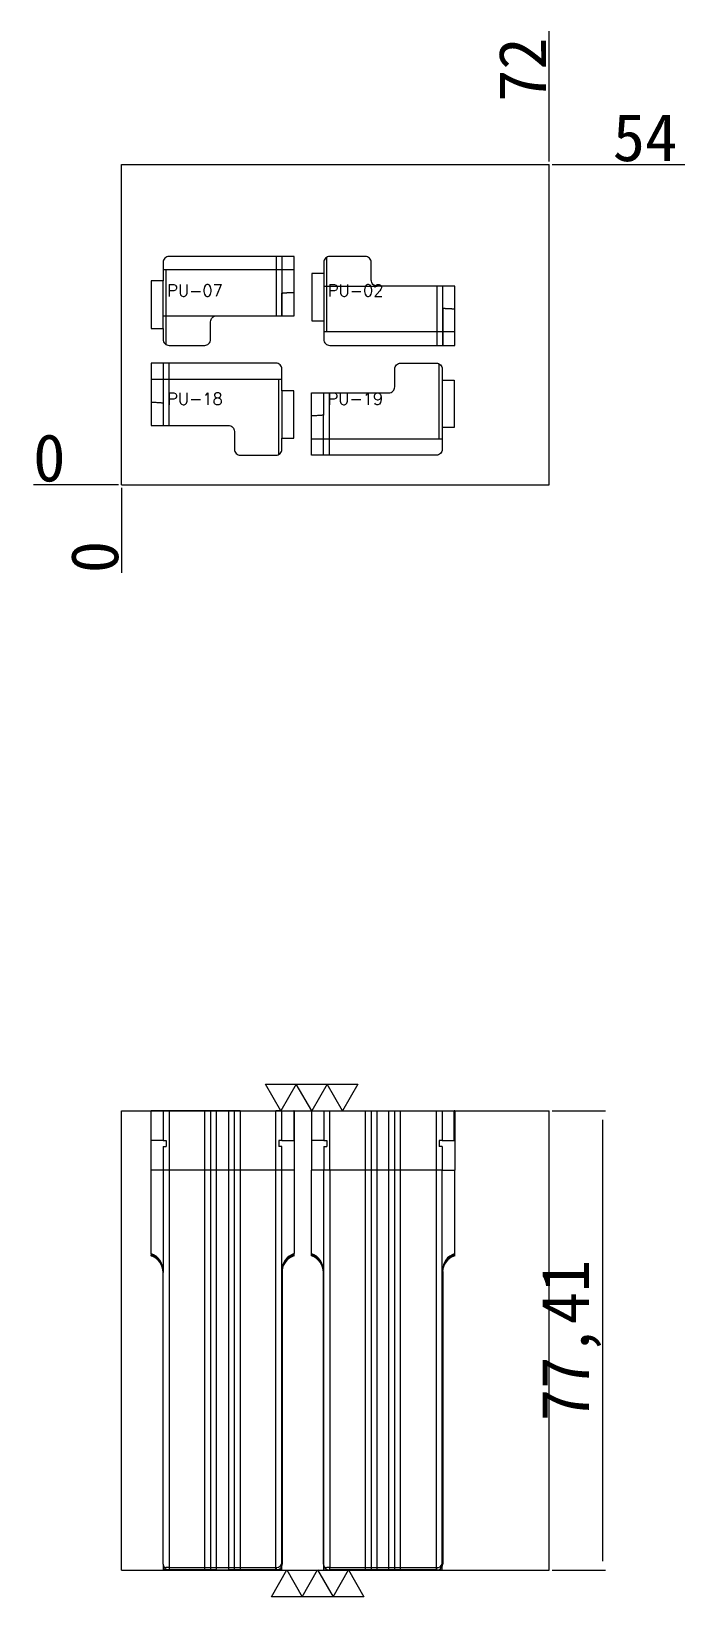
# Model space of a CAD drawing. Header units: millimetres. Extents: x 13299 to 13688, y 53852 to 54116.
# Drawn here: x 13298.9 to 13409, y 53852.1 to 54116 of the extents above; entities that cross this region are included whole.
import ezdxf

# ---------------------------------------------------------------- set-up
doc = ezdxf.new("R2010")
doc.units = ezdxf.units.MM
doc.linetypes.add('DASHED', pattern=[0])
doc.layers.add('dim', color=4, linetype='Continuous')
doc.layers.add('PUNCH', color=2, linetype='Continuous')
doc.styles.add('_PUG_ERP', font='txt')
doc.styles.add('chinesef_fs', font='txt.shx', dxfattribs={"bigfont": 'gbcbig.shx'})
doc.dimstyles.new('_PUG_ERP', dxfattribs={"dimtxt": 8, "dimasz": 1.5, "dimexe": 0.5, "dimexo": 0.5, "dimgap": 0.5, "dimtad": 1, "dimtxsty": '_PUG_ERP', "dimblk": 'CLOSEDBLANK', "dimcen": 0, "dimclrd": 4, "dimclre": 4, "dimclrt": 3, "dimazin": 3, "dimtfac": 1, "dimtmove": 0, "dimatfit": 3, "dimldrblk": 'CLOSEDBLANK', "dimlwd": 9, "dimlwe": 9})

# ---------------------------------------------------------------- blocks, each defined once
blk = doc.blocks.new('*D733')
at = {"layer": 'Defpoints', "color": 0}
for p in [(13386.14, 54093.57), (13395.14, 54093.57), (13314.14, 54039.57)]:
    blk.add_point(p, dxfattribs=at)
at = {"layer": 'dim', "color": 4, "lineweight": 9}
blk.add_line((13386.64, 54093.57), (13408.97, 54093.57), dxfattribs=at)
at = {"layer": 'dim', "color": 3, "lineweight": 13, "insert": (13402.3, 54098.07), "char_height": 8, "attachment_point": 5, "style": '_PUG_ERP'}
blk.add_mtext('54', dxfattribs=at)
blk = doc.blocks.new('_ClosedBlank')
blk = doc.blocks.new('*D734')
at = {"layer": 'Defpoints', "color": 0}
for p in [(13305.14, 54039.57), (13314.14, 54039.57), (13314.14, 54039.57)]:
    blk.add_point(p, dxfattribs=at)
at = {"layer": 'dim', "color": 4, "lineweight": 9}
blk.add_line((13313.64, 54039.57), (13299.3, 54039.57), dxfattribs=at)
at = {"layer": 'dim', "color": 3, "lineweight": 13, "insert": (13301.97, 54044.07), "char_height": 8, "attachment_point": 5, "style": '_PUG_ERP'}
blk.add_mtext('0', dxfattribs=at)
blk = doc.blocks.new('*D735')
at = {"layer": 'Defpoints', "color": 0}
for p in [(13314.14, 54039.57), (13314.14, 54039.57), (13314.14, 54030.57)]:
    blk.add_point(p, dxfattribs=at)
at = {"layer": 'dim', "color": 4, "lineweight": 9}
blk.add_line((13314.14, 54039.07), (13314.14, 54024.74), dxfattribs=at)
at = {"layer": 'dim', "color": 3, "lineweight": 13, "insert": (13309.64, 54027.4), "char_height": 8, "attachment_point": 5, "rotation": 90, "style": '_PUG_ERP'}
blk.add_mtext('0', dxfattribs=at)
blk = doc.blocks.new('*D736')
at = {"layer": 'Defpoints', "color": 0}
for p in [(13386.14, 54102.57), (13386.14, 54093.57), (13314.14, 54039.57)]:
    blk.add_point(p, dxfattribs=at)
at = {"layer": 'dim', "color": 4, "lineweight": 9}
blk.add_line((13386.14, 54094.07), (13386.14, 54116.02), dxfattribs=at)
at = {"layer": 'dim', "color": 3, "lineweight": 13, "insert": (13381.64, 54109.55), "char_height": 8, "attachment_point": 5, "rotation": 90, "style": '_PUG_ERP'}
blk.add_mtext('72', dxfattribs=at)
blk = doc.blocks.new('*D737')
at = {"layer": 'Defpoints', "color": 0}
for p in [(13386.14, 53934.02), (13386.14, 53856.61), (13395.14, 53856.61)]:
    blk.add_point(p, dxfattribs=at)
at = {"layer": 'dim', "color": 4, "lineweight": 9}
for p, q in [((13386.64, 53934.02), (13395.64, 53934.02)), ((13395.14, 53932.52), (13395.14, 53858.11)), ((13386.64, 53856.61), (13395.64, 53856.61))]:
    blk.add_line(p, q, dxfattribs=at)
at = {"layer": 'dim', "color": 3, "lineweight": 13, "insert": (13389.87, 53895.31), "char_height": 8, "attachment_point": 5, "rotation": 90, "style": '_PUG_ERP'}
blk.add_mtext('77,41', dxfattribs=at)

msp = doc.modelspace()

# ---------------------------------------------------------------- linework, layer by layer
at = {"layer": 'dim', "color": 252, "linetype": 'DASHED', "lineweight": 13, "ltscale": 0.2}
for p, q in [((13314.135, 54093.571), (13386.135, 54093.571)), ((13314.135, 54039.571), (13314.135, 54093.571)), ((13386.135, 54039.571), (13386.135, 54093.571)), ((13314.135, 54039.571), (13386.135, 54039.571)), ((13314.135, 53934.019), (13386.135, 53934.019)), ((13314.135, 53856.609), (13314.135, 53934.019)), ((13386.135, 53856.609), (13386.135, 53934.019)), ((13314.135, 53856.609), (13386.135, 53856.609))]:
    msp.add_line(p, q, dxfattribs=at)
at = {"layer": 'dim', "lineweight": 13}
for points in [[(13353.954, 53938.518), (13351.356, 53934.018), (13348.758, 53938.518), (13346.16, 53934.018), (13343.562, 53938.518), (13340.964, 53934.018), (13338.366, 53938.518), (13353.954, 53938.518)], [(13339.366, 53852.118), (13341.964, 53856.618), (13344.562, 53852.118), (13347.16, 53856.618), (13349.758, 53852.118), (13352.356, 53856.618), (13354.954, 53852.118), (13339.366, 53852.118)]]:
    msp.add_lwpolyline(points, close=True, dxfattribs=at)
at = {"layer": 'PUNCH', "color": 155, "linetype": 'DASHED', "lineweight": 13, "ltscale": 0.386158}
for p, q in [((13340.185, 54078.071), (13340.185, 54068.071)), ((13341.185, 54071.816), (13341.135, 54071.816)), ((13367.235, 54073.071), (13367.235, 54063.071)), ((13322.135, 54049.571), (13322.135, 54060.071)), ((13349.135, 54044.571), (13349.135, 54055.071)), ((13322.135, 53934.019), (13322.135, 53856.62)), ((13328.135, 53856.62), (13328.135, 53934.019)), ((13330.135, 53856.62), (13330.135, 53934.019)), ((13349.185, 53924.019), (13349.185, 53934.019)), ((13355.185, 53934.019), (13355.185, 53856.618)), ((13357.185, 53856.618), (13357.185, 53934.019)), ((13359.135, 53856.619), (13359.135, 53934.019)), ((13361.135, 53856.619), (13361.135, 53934.019)), ((13367.135, 53934.019), (13367.135, 53924.019)), ((13349.185, 53924.019), (13349.185, 53857.02)), ((13341.185, 53906.914), (13341.135, 53906.914)), ((13368.189, 53906.914), (13368.185, 53906.914)), ((13340.185, 53857.02), (13340.185, 53856.618)), ((13349.185, 53856.618), (13349.185, 53857.02)), ((13367.235, 53856.619), (13367.235, 53857.02))]:
    msp.add_line(p, q, dxfattribs=at)
at = {"layer": 'PUNCH', "color": 223, "linetype": 'DASHED', "lineweight": 13, "ltscale": 0.386158}
for p, q in [((13348.685, 54065.342), (13348.685, 54077.937)), ((13321.635, 54063.205), (13321.635, 54075.8)), ((13348.185, 54075.206), (13348.185, 54067.207)), ((13321.135, 54065.935), (13321.135, 54073.935)), ((13367.635, 54047.342), (13367.635, 54059.937)), ((13340.635, 54044.705), (13340.635, 54057.3)), ((13368.135, 54057.206), (13368.135, 54049.207)), ((13341.135, 54055.435), (13341.135, 54047.435)), ((13321.135, 53934.019), (13321.135, 53929.019)), ((13329.135, 53934.019), (13329.135, 53856.62)), ((13346.185, 53929.019), (13346.185, 53934.019)), ((13348.185, 53934.019), (13348.185, 53929.019)), ((13356.185, 53934.019), (13356.185, 53856.618)), ((13360.135, 53856.619), (13360.135, 53934.019)), ((13321.135, 53929.019), (13319.135, 53929.019)), ((13321.135, 53929.019), (13321.635, 53929.019)), ((13321.135, 53928.019), (13321.135, 53907.11)), ((13321.135, 53928.019), (13321.635, 53928.019)), ((13321.635, 53929.019), (13321.635, 53928.019)), ((13348.185, 53929.019), (13346.185, 53929.019)), ((13348.185, 53929.019), (13348.685, 53929.019)), ((13348.185, 53928.019), (13348.185, 53924.019)), ((13348.185, 53928.019), (13348.685, 53928.019)), ((13348.685, 53929.019), (13348.685, 53928.019)), ((13341.135, 53924.019), (13319.135, 53924.019)), ((13343.185, 53924.019), (13341.135, 53924.019)), ((13348.185, 53857.308), (13348.185, 53924.019))]:
    msp.add_line(p, q, dxfattribs=at)
at = {"layer": 'PUNCH', "color": 223, "linetype": 'Continuous', "lineweight": 13}
for p, q in [((13343.185, 54075.8), (13321.135, 54075.8)), ((13370.235, 54065.342), (13348.185, 54065.342)), ((13341.135, 54057.3), (13319.135, 54057.3)), ((13346.135, 54047.342), (13368.135, 54047.342)), ((13332.135, 53934.019), (13319.135, 53934.019)), ((13319.135, 53909.943), (13319.135, 53934.019)), ((13333.135, 53934.019), (13332.135, 53934.019)), ((13334.135, 53934.019), (13333.135, 53934.019)), ((13333.135, 53856.619), (13333.135, 53934.019)), ((13334.135, 53934.019), (13340.135, 53934.019)), ((13341.135, 53934.019), (13340.135, 53934.019)), ((13341.135, 53934.019), (13343.135, 53934.019)), ((13341.135, 53929.019), (13341.135, 53934.019)), ((13343.135, 53934.019), (13343.135, 53929.019)), ((13343.185, 53934.019), (13343.135, 53934.019)), ((13343.185, 53934.019), (13343.185, 53909.96)), ((13346.135, 53934.019), (13346.135, 53924.019)), ((13346.135, 53934.019), (13368.135, 53934.019)), ((13368.135, 53934.019), (13370.135, 53934.019)), ((13368.135, 53934.019), (13368.135, 53929.019)), ((13370.135, 53929.019), (13370.135, 53934.019)), ((13370.235, 53934.019), (13370.135, 53934.019)), ((13370.235, 53934.019), (13370.235, 53924.019)), ((13340.635, 53929.019), (13340.635, 53928.019)), ((13341.135, 53929.019), (13340.635, 53929.019)), ((13341.135, 53928.019), (13340.635, 53928.019)), ((13341.135, 53929.019), (13343.135, 53929.019)), ((13341.135, 53856.619), (13341.135, 53928.019)), ((13367.635, 53929.019), (13367.635, 53928.019)), ((13368.135, 53929.019), (13367.635, 53929.019)), ((13368.135, 53928.019), (13367.635, 53928.019)), ((13368.135, 53929.019), (13370.135, 53929.019)), ((13368.135, 53928.019), (13368.135, 53924.019)), ((13367.135, 53924.019), (13346.135, 53924.019)), ((13346.135, 53909.597), (13346.135, 53924.019)), ((13368.135, 53924.019), (13367.135, 53924.019)), ((13368.135, 53856.619), (13368.135, 53924.019)), ((13368.135, 53924.019), (13370.235, 53924.019)), ((13370.235, 53909.611), (13370.235, 53924.019)), ((13321.135, 53857.619), (13321.135, 53856.618)), ((13329.135, 53856.62), (13329.135, 53856.618)), ((13348.185, 53856.98), (13348.185, 53857.308))]:
    msp.add_line(p, q, dxfattribs=at)
at = {"layer": 'PUNCH', "color": 2, "linetype": 'DASHED', "lineweight": 13, "ltscale": 0.386158}
for p, q in [((13341.135, 54071.797), (13341.135, 54071.867)), ((13341.135, 54068.071), (13341.135, 54071.797)), ((13341.185, 54068.071), (13341.185, 54071.816)), ((13348.185, 54073.071), (13357.185, 54073.071)), ((13368.185, 54073.071), (13368.185, 54069.348)), ((13368.235, 54069.325), (13368.235, 54073.071)), ((13321.135, 54068.071), (13330.135, 54068.071)), ((13321.135, 54053.316), (13321.135, 54053.294)), ((13321.135, 54053.294), (13321.135, 54049.571)), ((13348.135, 54055.071), (13348.135, 54051.345)), ((13321.135, 53906.775), (13321.135, 53906.769)), ((13341.135, 53906.914), (13341.135, 53906.912)), ((13341.135, 53906.764), (13341.185, 53906.764)), ((13341.185, 53858.021), (13341.185, 53906.765)), ((13348.135, 53907.111), (13348.135, 53906.915)), ((13368.185, 53907.111), (13368.205, 53907.111)), ((13368.185, 53907.111), (13368.185, 53906.915)), ((13368.185, 53906.764), (13368.235, 53906.764)), ((13368.235, 53906.766), (13368.235, 53906.764)), ((13368.235, 53906.763), (13368.235, 53857.618)), ((13341.185, 53857.618), (13341.185, 53858.021)), ((13322.135, 53857.02), (13340.185, 53857.02)), ((13349.185, 53857.02), (13367.235, 53857.02))]:
    msp.add_line(p, q, dxfattribs=at)
at = {"layer": 'PUNCH', "color": 155, "linetype": 'Continuous', "lineweight": 13}
for p, q in [((13332.135, 53934.019), (13332.135, 53856.619)), ((13334.135, 53934.019), (13334.135, 53856.619)), ((13340.135, 53856.619), (13340.135, 53934.019)), ((13367.135, 53924.019), (13367.135, 53856.619)), ((13322.135, 53856.62), (13322.135, 53856.618)), ((13328.135, 53856.618), (13328.135, 53856.62)), ((13330.135, 53856.618), (13330.135, 53856.62)), ((13367.235, 53856.618), (13367.235, 53856.619))]:
    msp.add_line(p, q, dxfattribs=at)
at = {"layer": 'PUNCH', "color": 2, "linetype": 'Continuous', "lineweight": 13}
for p, q in [((13319.135, 53909.943), (13319.135, 53909.74)), ((13319.135, 53909.592), (13319.135, 53909.74)), ((13343.185, 53909.757), (13343.185, 53909.96)), ((13343.185, 53909.609), (13343.185, 53909.757)), ((13346.135, 53909.592), (13346.135, 53909.597)), ((13370.235, 53909.609), (13370.235, 53909.611)), ((13321.135, 53857.619), (13321.135, 53907.111)), ((13341.185, 53907.111), (13341.135, 53907.111)), ((13341.185, 53907.111), (13341.185, 53857.618)), ((13348.135, 53857.619), (13348.135, 53906.769)), ((13368.205, 53907.111), (13368.235, 53907.111)), ((13368.235, 53906.914), (13368.235, 53907.111)), ((13368.235, 53858.021), (13368.235, 53906.766)), ((13368.235, 53858.021), (13368.235, 53857.618)), ((13322.135, 53856.618), (13321.135, 53856.618)), ((13322.135, 53856.619), (13332.135, 53856.619)), ((13328.135, 53856.618), (13322.135, 53856.618)), ((13329.135, 53856.618), (13328.135, 53856.618)), ((13330.135, 53856.618), (13329.135, 53856.618)), ((13330.135, 53856.618), (13340.185, 53856.618)), ((13333.135, 53856.619), (13332.135, 53856.619)), ((13334.135, 53856.619), (13333.135, 53856.619)), ((13340.135, 53856.619), (13334.135, 53856.619)), ((13341.135, 53856.619), (13340.135, 53856.619)), ((13348.185, 53856.618), (13348.185, 53856.98)), ((13348.185, 53856.618), (13357.185, 53856.618)), ((13367.135, 53856.619), (13349.135, 53856.619)), ((13357.185, 53856.618), (13367.235, 53856.618)), ((13367.135, 53856.619), (13368.135, 53856.619))]:
    msp.add_line(p, q, dxfattribs=at)
at = {"layer": 'PUNCH', "color": 1, "lineweight": 13}
for points in [[(13321.135, 54077.071), (13321.135, 54073.935), (13319.135, 54073.935), (13319.135, 54065.935), (13321.135, 54065.935), (13321.135, 54064.071, 0.4142136), (13322.135, 54063.071), (13328.135, 54063.071, 0.4142136), (13329.135, 54064.071), (13329.135, 54067.071, -0.4142136), (13330.135, 54068.071), (13343.185, 54068.071), (13343.185, 54078.071), (13322.135, 54078.071, 0.4142136)], [(13370.235, 54073.071), (13357.185, 54073.071, -0.4142136), (13356.185, 54074.071), (13356.185, 54077.071, 0.4142136), (13355.185, 54078.071), (13349.185, 54078.071, 0.4142136), (13348.185, 54077.071), (13348.185, 54075.206), (13346.185, 54075.206), (13346.185, 54067.206), (13348.185, 54067.206), (13348.185, 54064.071, 0.4142136), (13349.185, 54063.071), (13370.235, 54063.071)], [(13341.135, 54059.071, 0.4142136), (13340.135, 54060.071), (13319.135, 54060.071), (13319.135, 54049.571), (13332.135, 54049.571, -0.4142136), (13333.135, 54048.571), (13333.135, 54045.571, 0.4142136), (13334.135, 54044.571), (13340.135, 54044.571, 0.4142136), (13341.135, 54045.571), (13341.135, 54047.435), (13343.135, 54047.435), (13343.135, 54055.435), (13341.135, 54055.435)], [(13368.135, 54049.206), (13368.135, 54045.571, -0.4142136), (13367.135, 54044.571), (13346.135, 54044.571), (13346.135, 54055.071), (13359.135, 54055.071, 0.4142136), (13360.135, 54056.071), (13360.135, 54059.071, -0.4142136), (13361.135, 54060.071), (13367.135, 54060.071, -0.4142136), (13368.135, 54059.071), (13368.135, 54057.206), (13370.135, 54057.206), (13370.135, 54049.206)]]:
    msp.add_lwpolyline(points, format="xyb", close=True, dxfattribs=at)
at = {"layer": 'PUNCH', "color": 2, "linetype": 'DASHED', "lineweight": 13, "ltscale": 0.386158}
for centre, start, end in [((13318.135, 53906.763), 0.00882, 70.52878), ((13344.135, 53906.763), 173.35541, 179.9884), ((13345.135, 53906.763), 0, 0.20166), ((13371.185, 53906.763), 179.08308, 179.98608)]:
    msp.add_arc(centre, 3, start, end, dxfattribs=at)
at = {"layer": 'PUNCH', "color": 2, "linetype": 'Continuous', "lineweight": 13}
for centre, radius, start, end in [((13344.135, 53906.763), 3, 108.46146, 173.35541), ((13345.135, 53906.763), 3, 0.4408, 70.52878), ((13371.185, 53906.763), 3, 108.46146, 178.09627), ((13322.135, 53857.619), 1, 180, 270), ((13349.135, 53857.619), 1, 180, 270)]:
    msp.add_arc(centre, radius, start, end, dxfattribs=at)
for centre, major_axis, ratio, start_param, end_param in [((13318.135, 53907.111), (0, -3.004), 0.99863, 1.5707975, 2.8017558), ((13344.135, 53907.111), (0, 3.004), 0.99863, 0.3222133, 1.5673237), ((13367.235, 53858.021), (0, 1.001), 0.999191, 4.2613495, 4.712389), ((13340.185, 53857.618), (0, -1.001), 0.999191, 0, 0.056892), ((13340.185, 53857.618), (0, -1.001), 0.999191, 1.253275, 1.5707963), ((13349.185, 53856.98), (1, 0), 0.040252, 2.5620678, 3.1415927), ((13367.235, 53857.618), (0, 1.001), 0.999191, 3.1415927, 3.1984846), ((13367.235, 53857.618), (0, 1.001), 0.999191, 4.2613495, 4.712389)]:
    msp.add_ellipse(centre, major_axis=major_axis, ratio=ratio, start_param=start_param, end_param=end_param, dxfattribs=at)
at = {"layer": 'PUNCH', "color": 2, "linetype": 'DASHED', "lineweight": 13, "ltscale": 0.386158}
for centre, major_axis, ratio, start_param, end_param in [((13345.135, 53907.111), (0, 3.004), 0.99863, 4.7123902, 5.9433485), ((13371.185, 53907.111), (0, -3.004), 0.99863, 3.463806, 4.712389), ((13344.135, 53907.111), (0, 3.004), 0.99863, 1.5673238, 1.5707963), ((13340.185, 53858.021), (0, -1.001), 0.999191, 0, 1.5707963), ((13322.135, 53856.98), (1, 0), 0.040252, 1.5707963, 3.1415927), ((13340.185, 53857.618), (0, -1.001), 0.999191, 0.0568924, 1.253275), ((13349.185, 53856.98), (1, 0), 0.040252, 1.5707963, 2.5620672), ((13367.235, 53858.021), (0, 1.001), 0.999191, 3.1415927, 4.2613491), ((13367.235, 53857.618), (0, 1.001), 0.999191, 3.1984846, 4.2613491)]:
    msp.add_ellipse(centre, major_axis=major_axis, ratio=ratio, start_param=start_param, end_param=end_param, dxfattribs=at)
for points, degree, knots in [([(13341.135, 54078.071), (13341.135, 54077.554), (13341.135, 54077.037), (13341.135, 54076.002), (13341.135, 54075.485), (13341.135, 54074.451), (13341.135, 54073.934), (13341.135, 54072.9), (13341.135, 54072.384), (13341.135, 54071.867)], 3, [0, 0, 0, 0, 0.25, 0.25, 0.5, 0.5, 0.75, 0.75, 1, 1, 1, 1]), ([(13341.185, 54071.816), (13341.185, 54072.337), (13341.185, 54072.858), (13341.185, 54073.9), (13341.185, 54074.421), (13341.185, 54075.464), (13341.185, 54075.985), (13341.185, 54077.028), (13341.185, 54077.549), (13341.185, 54078.071)], 3, [0, 0, 0, 0, 0.25, 0.25, 0.5, 0.5, 0.75, 0.75, 1, 1, 1, 1]), ([(13343.185, 54071.946), (13343.176, 54071.946), (13343.159, 54071.945), (13343.133, 54071.945), (13343.106, 54071.944), (13343.08, 54071.944), (13343.054, 54071.943), (13343.027, 54071.943), (13343.001, 54071.942), (13342.974, 54071.942), (13342.948, 54071.941), (13342.921, 54071.941), (13342.895, 54071.94), (13342.868, 54071.939), (13342.841, 54071.939), (13342.815, 54071.938), (13342.788, 54071.937), (13342.762, 54071.937), (13342.735, 54071.936), (13342.709, 54071.935), (13342.682, 54071.934), (13342.656, 54071.934), (13342.629, 54071.933), (13342.603, 54071.932), (13342.577, 54071.931), (13342.55, 54071.93), (13342.524, 54071.929), (13342.498, 54071.929), (13342.472, 54071.928), (13342.446, 54071.927), (13342.42, 54071.926), (13342.394, 54071.925), (13342.368, 54071.924), (13342.342, 54071.923), (13342.317, 54071.922), (13342.291, 54071.921), (13342.266, 54071.92), (13342.24, 54071.919), (13342.215, 54071.918), (13342.19, 54071.917), (13342.165, 54071.915), (13342.14, 54071.914), (13342.116, 54071.913), (13342.091, 54071.912), (13342.067, 54071.911), (13342.042, 54071.909), (13342.018, 54071.908), (13341.994, 54071.907), (13341.971, 54071.906), (13341.947, 54071.904), (13341.924, 54071.903), (13341.901, 54071.902), (13341.878, 54071.9), (13341.855, 54071.899), (13341.833, 54071.898), (13341.81, 54071.896), (13341.788, 54071.895), (13341.766, 54071.893), (13341.745, 54071.892), (13341.723, 54071.89), (13341.702, 54071.889), (13341.682, 54071.887), (13341.661, 54071.886), (13341.641, 54071.884), (13341.621, 54071.883), (13341.601, 54071.881), (13341.582, 54071.879), (13341.563, 54071.878), (13341.544, 54071.876), (13341.526, 54071.874), (13341.508, 54071.873), (13341.49, 54071.871), (13341.472, 54071.869), (13341.455, 54071.868), (13341.439, 54071.866), (13341.422, 54071.864), (13341.406, 54071.862), (13341.391, 54071.86), (13341.376, 54071.859), (13341.361, 54071.857), (13341.346, 54071.855), (13341.332, 54071.853), (13341.319, 54071.851), (13341.306, 54071.849), (13341.293, 54071.847), (13341.281, 54071.845), (13341.269, 54071.843), (13341.257, 54071.841), (13341.246, 54071.839), (13341.236, 54071.837), (13341.226, 54071.835), (13341.217, 54071.833), (13341.208, 54071.831), (13341.199, 54071.829), (13341.191, 54071.827), (13341.183, 54071.825), (13341.176, 54071.823), (13341.17, 54071.821), (13341.164, 54071.819), (13341.159, 54071.816), (13341.154, 54071.814), (13341.149, 54071.812), (13341.146, 54071.81), (13341.143, 54071.808), (13341.14, 54071.806), (13341.138, 54071.803), (13341.136, 54071.801), (13341.135, 54071.799), (13341.135, 54071.798), (13341.135, 54071.797)], 3, [0, 0, 0, 0, 0.0073979, 0.0148326, 0.022304, 0.0298121, 0.037357, 0.0449387, 0.0525571, 0.0602123, 0.0679042, 0.0756329, 0.0833983, 0.0912005, 0.0990395, 0.1069152, 0.1148276, 0.1227768, 0.1307627, 0.1387854, 0.1468449, 0.1549411, 0.1630741, 0.1712438, 0.1794502, 0.1876935, 0.1959734, 0.2042901, 0.2126436, 0.2210339, 0.2294608, 0.2379246, 0.2464251, 0.2549623, 0.2635363, 0.272147, 0.2807945, 0.2894788, 0.2981998, 0.3069575, 0.315752, 0.3245833, 0.3334513, 0.3423561, 0.3512976, 0.3602759, 0.3692909, 0.3783427, 0.3874312, 0.3965565, 0.4057185, 0.4149173, 0.4241528, 0.4334251, 0.4427342, 0.45208, 0.4614625, 0.4708818, 0.4803379, 0.4898307, 0.4993602, 0.5089265, 0.5185296, 0.5281694, 0.537846, 0.5475593, 0.5573094, 0.5670962, 0.5769198, 0.5867801, 0.5966772, 0.6066111, 0.6165816, 0.626589, 0.6366331, 0.6467139, 0.6568315, 0.6669859, 0.677177, 0.6874048, 0.6976695, 0.7079708, 0.7183089, 0.7286838, 0.7390954, 0.7495438, 0.7600289, 0.7705508, 0.7811094, 0.7917048, 0.8023369, 0.8130058, 0.8237115, 0.8344538, 0.845233, 0.8560489, 0.8669015, 0.8777909, 0.8887171, 0.89968, 0.9106797, 0.9217161, 0.9327892, 0.9438991, 0.9550458, 0.9662292, 0.9774494, 0.9887063, 1, 1, 1, 1]), ([(13370.235, 54069.196), (13370.226, 54069.196), (13370.208, 54069.197), (13370.181, 54069.197), (13370.154, 54069.198), (13370.127, 54069.198), (13370.1, 54069.199), (13370.073, 54069.199), (13370.046, 54069.2), (13370.019, 54069.201), (13369.992, 54069.201), (13369.965, 54069.202), (13369.938, 54069.203), (13369.911, 54069.203), (13369.884, 54069.204), (13369.857, 54069.205), (13369.83, 54069.205), (13369.803, 54069.206), (13369.776, 54069.207), (13369.749, 54069.208), (13369.722, 54069.208), (13369.696, 54069.209), (13369.669, 54069.21), (13369.642, 54069.211), (13369.615, 54069.212), (13369.589, 54069.213), (13369.562, 54069.214), (13369.536, 54069.214), (13369.51, 54069.215), (13369.483, 54069.216), (13369.457, 54069.217), (13369.431, 54069.218), (13369.405, 54069.219), (13369.379, 54069.22), (13369.353, 54069.221), (13369.328, 54069.222), (13369.302, 54069.224), (13369.277, 54069.225), (13369.252, 54069.226), (13369.226, 54069.227), (13369.201, 54069.228), (13369.177, 54069.229), (13369.152, 54069.23), (13369.127, 54069.232), (13369.103, 54069.233), (13369.079, 54069.234), (13369.055, 54069.235), (13369.031, 54069.237), (13369.007, 54069.238), (13368.984, 54069.239), (13368.961, 54069.241), (13368.938, 54069.242), (13368.915, 54069.244), (13368.892, 54069.245), (13368.87, 54069.246), (13368.848, 54069.248), (13368.826, 54069.249), (13368.805, 54069.251), (13368.783, 54069.252), (13368.762, 54069.254), (13368.741, 54069.255), (13368.721, 54069.257), (13368.7, 54069.258), (13368.68, 54069.26), (13368.661, 54069.262), (13368.641, 54069.263), (13368.622, 54069.265), (13368.603, 54069.267), (13368.585, 54069.268), (13368.567, 54069.27), (13368.549, 54069.272), (13368.532, 54069.273), (13368.514, 54069.275), (13368.498, 54069.277), (13368.481, 54069.279), (13368.465, 54069.281), (13368.45, 54069.282), (13368.434, 54069.284), (13368.419, 54069.286), (13368.405, 54069.288), (13368.391, 54069.29), (13368.377, 54069.292), (13368.364, 54069.294), (13368.351, 54069.296), (13368.339, 54069.298), (13368.327, 54069.3), (13368.315, 54069.302), (13368.304, 54069.304), (13368.293, 54069.306), (13368.283, 54069.308), (13368.273, 54069.31), (13368.264, 54069.312), (13368.255, 54069.314), (13368.247, 54069.316), (13368.239, 54069.318), (13368.232, 54069.32), (13368.225, 54069.322), (13368.219, 54069.324), (13368.213, 54069.326), (13368.208, 54069.328), (13368.203, 54069.331), (13368.199, 54069.333), (13368.195, 54069.335), (13368.192, 54069.337), (13368.19, 54069.339), (13368.188, 54069.342), (13368.186, 54069.344), (13368.185, 54069.346), (13368.185, 54069.347), (13368.185, 54069.348)], 3, [0, 0, 0, 0, 0.0075904, 0.015214, 0.0228706, 0.0305604, 0.0382833, 0.0460394, 0.0538285, 0.0616508, 0.0695061, 0.0773947, 0.0853163, 0.093271, 0.1012589, 0.1092799, 0.117334, 0.1254212, 0.1335416, 0.141695, 0.1498816, 0.1581013, 0.1663542, 0.1746401, 0.1829592, 0.1913114, 0.1996967, 0.2081151, 0.2165667, 0.2250513, 0.2335691, 0.24212, 0.2507041, 0.2593212, 0.2679715, 0.2766549, 0.2853714, 0.294121, 0.3029038, 0.3117197, 0.3205687, 0.3294508, 0.338366, 0.3473144, 0.3562958, 0.3653104, 0.3743582, 0.383439, 0.3925529, 0.4017, 0.4108802, 0.4200935, 0.42934, 0.4386195, 0.4479322, 0.457278, 0.4666569, 0.4760689, 0.4855141, 0.4949924, 0.5045038, 0.5140483, 0.5236259, 0.5332367, 0.5428806, 0.5525576, 0.5622677, 0.5720109, 0.5817873, 0.5915967, 0.6014393, 0.6113151, 0.6212239, 0.6311659, 0.6411409, 0.6511491, 0.6611905, 0.6712649, 0.6813725, 0.6915131, 0.7016869, 0.7118938, 0.7221339, 0.732407, 0.7427133, 0.7530527, 0.7634252, 0.7738309, 0.7842696, 0.7947415, 0.8052465, 0.8157846, 0.8263559, 0.8369602, 0.8475977, 0.8582683, 0.868972, 0.8797089, 0.8904788, 0.9012819, 0.9121181, 0.9229874, 0.9338899, 0.9448254, 0.9557941, 0.9667959, 0.9778308, 0.9888988, 1, 1, 1, 1]), ([(13368.185, 54069.325), (13368.185, 54069.195), (13368.185, 54069.065), (13368.185, 54068.805), (13368.185, 54068.414), (13368.185, 54067.502), (13368.185, 54066.721), (13368.185, 54065.157), (13368.185, 54064.114), (13368.185, 54063.071)], 3, [0, 0, 0, 0, 0.0625, 0.0625, 0.125, 0.25, 0.5, 0.5, 1, 1, 1, 1]), ([(13368.235, 54069.325), (13368.235, 54069.195), (13368.235, 54069.065), (13368.235, 54068.805), (13368.235, 54068.414), (13368.235, 54068.023), (13368.235, 54067.242), (13368.235, 54066.721), (13368.235, 54065.678), (13368.235, 54065.157), (13368.235, 54064.114), (13368.235, 54063.592), (13368.235, 54063.071)], 3, [0, 0, 0, 0, 0.0625, 0.0625, 0.125, 0.25, 0.25, 0.5, 0.5, 0.75, 0.75, 1, 1, 1, 1]), ([(13321.135, 54060.071), (13321.135, 54058.945), (13321.135, 54057.819), (13321.135, 54056.13), (13321.135, 54055.567), (13321.135, 54054.723), (13321.135, 54054.301), (13321.135, 54053.809), (13321.135, 54053.598), (13321.135, 54053.457), (13321.135, 54053.387), (13321.135, 54053.316)], 3, [0, 0, 0, 0, 0.5, 0.5, 0.75, 0.75, 0.875, 0.9375, 0.96875, 0.96875, 1, 1, 1, 1]), ([(13321.135, 54053.294), (13321.135, 54053.302), (13321.123, 54053.31), (13321.076, 54053.326), (13321.041, 54053.334), (13320.948, 54053.35), (13320.89, 54053.358), (13320.753, 54053.372), (13320.674, 54053.379), (13320.496, 54053.393), (13320.397, 54053.399), (13320.183, 54053.411), (13320.068, 54053.416), (13319.822, 54053.426), (13319.692, 54053.431), (13319.421, 54053.439), (13319.28, 54053.442), (13319.135, 54053.445)], 3, [0, 0, 0, 0, 0.125, 0.125, 0.25, 0.25, 0.375, 0.375, 0.5, 0.5, 0.625, 0.625, 0.75, 0.75, 0.875, 0.875, 1, 1, 1, 1]), ([(13348.135, 54051.345), (13348.135, 54051.337), (13348.123, 54051.329), (13348.076, 54051.313), (13348.041, 54051.305), (13347.948, 54051.29), (13347.89, 54051.282), (13347.753, 54051.268), (13347.674, 54051.261), (13347.496, 54051.248), (13347.397, 54051.242), (13347.183, 54051.23), (13347.068, 54051.225), (13346.822, 54051.215), (13346.692, 54051.211), (13346.421, 54051.203), (13346.28, 54051.2), (13346.135, 54051.197)], 3, [0, 0, 0, 0, 0.125, 0.125, 0.25, 0.25, 0.375, 0.375, 0.5, 0.5, 0.625, 0.625, 0.75, 0.75, 0.875, 0.875, 1, 1, 1, 1]), ([(13348.135, 54044.571), (13348.135, 54046.258), (13348.135, 54047.95), (13348.135, 54049.583), (13348.135, 54051.284)], 2, [0, 0, 0, 0.5030457, 0.5030457, 1, 1, 1]), ([(13319.135, 53909.597), (13319.282, 53909.546), (13319.422, 53909.483), (13319.691, 53909.338), (13319.82, 53909.256), (13319.975, 53909.139), (13320.005, 53909.115), (13320.065, 53909.066), (13320.153, 53908.991), (13320.236, 53908.912), (13320.396, 53908.747), (13320.494, 53908.629), (13320.605, 53908.472), (13320.627, 53908.44), (13320.669, 53908.375), (13320.69, 53908.342), (13320.749, 53908.243), (13320.786, 53908.175), (13320.889, 53907.969), (13320.946, 53907.828), (13321.016, 53907.608), (13321.037, 53907.534), (13321.064, 53907.421), (13321.072, 53907.383), (13321.087, 53907.307), (13321.094, 53907.269), (13321.122, 53907.083), (13321.134, 53906.935), (13321.135, 53906.785)], 3, [0, 0, 0, 0, 0.1255237, 0.1255237, 0.2510473, 0.2510473, 0.2824282, 0.2824282, 0.3138091, 0.376571, 0.376571, 0.5020946, 0.5020946, 0.5334755, 0.5334755, 0.5648565, 0.5648565, 0.6276183, 0.6276183, 0.7531419, 0.7531419, 0.8159038, 0.8159038, 0.8472847, 0.8472847, 0.8786656, 0.8786656, 1, 1, 1, 1]), ([(13341.137, 53906.863), (13341.141, 53906.987), (13341.153, 53907.11), (13341.196, 53907.385), (13341.232, 53907.536), (13341.292, 53907.723), (13341.305, 53907.76), (13341.332, 53907.834), (13341.374, 53907.943), (13341.423, 53908.049), (13341.528, 53908.257), (13341.608, 53908.39), (13341.723, 53908.548), (13341.746, 53908.58), (13341.794, 53908.642), (13341.819, 53908.672), (13341.895, 53908.762), (13341.948, 53908.819), (13342.112, 53908.985), (13342.229, 53909.087), (13342.417, 53909.226), (13342.482, 53909.27), (13342.616, 53909.353), (13342.684, 53909.392), (13342.892, 53909.5), (13343.036, 53909.561), (13343.185, 53909.611)], 3, [0, 0, 0, 0, 0.1017292, 0.1017292, 0.2300536, 0.2300536, 0.2621347, 0.2621347, 0.2942158, 0.358378, 0.358378, 0.4867024, 0.4867024, 0.5187835, 0.5187835, 0.5508646, 0.5508646, 0.6150268, 0.6150268, 0.7433512, 0.7433512, 0.8075134, 0.8075134, 0.8716756, 0.8716756, 1, 1, 1, 1]), ([(13341.135, 53906.765), (13341.135, 53906.763), (13341.135, 53906.764), (13341.135, 53906.773), (13341.135, 53906.781), (13341.135, 53906.806), (13341.135, 53906.822), (13341.135, 53906.861), (13341.135, 53906.885), (13341.135, 53906.912)], 3, [0, 0, 0, 0, 0.25, 0.25, 0.5, 0.5, 0.75, 0.75, 1, 1, 1, 1]), ([(13348.135, 53906.771), (13348.135, 53906.777), (13348.135, 53906.824), (13348.135, 53906.912)], 2, [0, 0, 0, 0.2403603, 1, 1, 1]), ([(13368.185, 53906.914), (13368.185, 53906.907), (13368.185, 53906.901), (13368.185, 53906.888), (13368.185, 53906.869), (13368.185, 53906.831), (13368.185, 53906.807), (13368.185, 53906.77), (13368.185, 53906.76), (13368.185, 53906.766)], 3, [0, 0, 0, 0, 0.0625, 0.0625, 0.125, 0.25, 0.5, 0.5, 1, 1, 1, 1])]:
    msp.add_open_spline(points, degree=degree, knots=knots, dxfattribs=at)
for points, degree in [([(13341.135, 54071.867), (13341.135, 54071.85), (13341.135, 54071.833), (13341.135, 54071.816)], 3), ([(13368.185, 54069.348), (13368.185, 54069.341), (13368.185, 54069.333), (13368.185, 54069.325)], 3), ([(13348.135, 54051.325), (13348.135, 54051.345)], 1), ([(13348.135, 54051.284), (13348.135, 54051.305), (13348.135, 54051.325)], 2), ([(13341.135, 53906.912), (13341.135, 53906.912), (13341.135, 53906.913), (13341.135, 53906.914)], 3), ([(13341.135, 53906.765), (13341.135, 53906.781), (13341.135, 53906.796), (13341.136, 53906.812)], 3), ([(13341.135, 53906.765), (13341.152, 53906.765), (13341.169, 53906.765), (13341.185, 53906.765)], 3), ([(13348.135, 53906.912), (13348.135, 53906.913), (13348.135, 53906.914)], 2), ([(13368.185, 53906.915), (13368.185, 53906.915), (13368.185, 53906.915), (13368.185, 53906.914)], 3)]:
    msp.add_open_spline(points, degree=degree, dxfattribs=at)
at = {"layer": 'PUNCH', "color": 155, "linetype": 'DASHED', "lineweight": 13, "ltscale": 0.386158}
msp.add_open_spline([(13368.235, 54069.325), (13368.185, 54069.325)], degree=1, dxfattribs=at)
at = {"layer": 'PUNCH', "color": 155, "linetype": 'Continuous', "lineweight": 13}
for points, knots in [([(13321.135, 53906.915), (13321.135, 53907.069), (13321.123, 53907.223), (13321.076, 53907.526), (13321.041, 53907.676), (13320.948, 53907.969), (13320.89, 53908.112), (13320.753, 53908.387), (13320.674, 53908.52), (13320.496, 53908.771), (13320.397, 53908.889), (13320.183, 53909.11), (13320.068, 53909.212), (13319.822, 53909.397), (13319.692, 53909.481), (13319.421, 53909.626), (13319.28, 53909.689), (13319.135, 53909.74)], [0, 0, 0, 0, 0.125, 0.125, 0.25, 0.25, 0.375, 0.375, 0.5, 0.5, 0.625, 0.625, 0.75, 0.75, 0.875, 0.875, 1, 1, 1, 1]), ([(13343.185, 53909.757), (13343.176, 53909.754), (13343.159, 53909.748), (13343.133, 53909.739), (13343.106, 53909.73), (13343.08, 53909.72), (13343.054, 53909.71), (13343.027, 53909.699), (13343.001, 53909.689), (13342.974, 53909.678), (13342.948, 53909.666), (13342.921, 53909.655), (13342.895, 53909.643), (13342.868, 53909.631), (13342.841, 53909.618), (13342.815, 53909.605), (13342.788, 53909.592), (13342.762, 53909.579), (13342.735, 53909.565), (13342.709, 53909.551), (13342.682, 53909.536), (13342.656, 53909.522), (13342.629, 53909.506), (13342.603, 53909.491), (13342.577, 53909.475), (13342.55, 53909.459), (13342.524, 53909.443), (13342.498, 53909.426), (13342.472, 53909.409), (13342.446, 53909.391), (13342.42, 53909.373), (13342.394, 53909.355), (13342.368, 53909.336), (13342.342, 53909.317), (13342.317, 53909.298), (13342.291, 53909.278), (13342.266, 53909.258), (13342.24, 53909.238), (13342.215, 53909.217), (13342.19, 53909.196), (13342.165, 53909.175), (13342.14, 53909.153), (13342.116, 53909.131), (13342.091, 53909.108), (13342.067, 53909.085), (13342.042, 53909.062), (13342.018, 53909.038), (13341.994, 53909.014), (13341.971, 53908.99), (13341.947, 53908.965), (13341.924, 53908.94), (13341.901, 53908.914), (13341.878, 53908.888), (13341.855, 53908.862), (13341.833, 53908.836), (13341.81, 53908.809), (13341.788, 53908.781), (13341.766, 53908.754), (13341.745, 53908.726), (13341.723, 53908.697), (13341.702, 53908.668), (13341.682, 53908.639), (13341.661, 53908.61), (13341.641, 53908.58), (13341.621, 53908.55), (13341.601, 53908.519), (13341.582, 53908.488), (13341.563, 53908.457), (13341.544, 53908.425), (13341.526, 53908.393), (13341.508, 53908.361), (13341.49, 53908.328), (13341.472, 53908.295), (13341.455, 53908.262), (13341.439, 53908.228), (13341.422, 53908.194), (13341.406, 53908.16), (13341.391, 53908.125), (13341.376, 53908.09), (13341.361, 53908.055), (13341.346, 53908.019), (13341.332, 53907.984), (13341.319, 53907.947), (13341.306, 53907.911), (13341.293, 53907.874), (13341.281, 53907.837), (13341.269, 53907.8), (13341.257, 53907.762), (13341.246, 53907.724), (13341.236, 53907.686), (13341.226, 53907.647), (13341.217, 53907.608), (13341.208, 53907.569), (13341.199, 53907.53), (13341.191, 53907.491), (13341.183, 53907.451), (13341.176, 53907.411), (13341.17, 53907.371), (13341.164, 53907.33), (13341.159, 53907.289), (13341.154, 53907.249), (13341.149, 53907.208), (13341.146, 53907.166), (13341.143, 53907.134), (13341.142, 53907.115), (13341.142, 53907.111)], [0, 0, 0, 0, 0.0078058, 0.0156503, 0.0235336, 0.0314557, 0.0394166, 0.0474162, 0.0554546, 0.0635318, 0.0716478, 0.0798026, 0.0879961, 0.0962285, 0.1044996, 0.1128094, 0.1211581, 0.1295455, 0.1379718, 0.1464368, 0.1549405, 0.1634831, 0.1720644, 0.1806845, 0.1893434, 0.1980411, 0.2067775, 0.2155528, 0.2243668, 0.2332196, 0.2421111, 0.2510415, 0.2600106, 0.2690185, 0.2780652, 0.2871506, 0.2962749, 0.3054379, 0.3146397, 0.3238803, 0.3331596, 0.3424777, 0.3518347, 0.3612303, 0.3706648, 0.3801381, 0.3896501, 0.3992009, 0.4087905, 0.4184188, 0.428086, 0.4377919, 0.4475366, 0.4573201, 0.4671423, 0.4770034, 0.4869032, 0.4968418, 0.5068192, 0.5168353, 0.5268902, 0.5369839, 0.5471164, 0.5572877, 0.5674977, 0.5777466, 0.5880342, 0.5983605, 0.6087257, 0.6191296, 0.6295724, 0.6400538, 0.6505741, 0.6611332, 0.671731, 0.6823676, 0.693043, 0.7037572, 0.7145101, 0.7253018, 0.7361323, 0.7470016, 0.7579097, 0.7688565, 0.7798421, 0.7908665, 0.8019297, 0.8130317, 0.8241724, 0.8353519, 0.8465702, 0.8578273, 0.8691231, 0.8804577, 0.8918311, 0.9032433, 0.9146943, 0.926184, 0.9377125, 0.9492798, 0.9608859, 0.9725308, 0.9842144, 0.9959368, 1, 1, 1, 1])]:
    msp.add_open_spline(points, degree=3, knots=knots, dxfattribs=at)
at = {"layer": 'PUNCH', "color": 155, "linetype": 'DASHED', "lineweight": 13, "ltscale": 0.386158}
for points, knots in [([(13348.135, 53906.915), (13348.135, 53907.069), (13348.123, 53907.223), (13348.076, 53907.526), (13348.041, 53907.676), (13347.948, 53907.969), (13347.89, 53908.112), (13347.753, 53908.387), (13347.674, 53908.519), (13347.496, 53908.77), (13347.397, 53908.889), (13347.183, 53909.11), (13347.068, 53909.212), (13346.822, 53909.397), (13346.692, 53909.481), (13346.421, 53909.626), (13346.28, 53909.689), (13346.135, 53909.74)], [0, 0, 0, 0, 0.125, 0.125, 0.25, 0.25, 0.375, 0.375, 0.5, 0.5, 0.625, 0.625, 0.75, 0.75, 0.875, 0.875, 1, 1, 1, 1]), ([(13370.235, 53909.757), (13370.226, 53909.754), (13370.208, 53909.748), (13370.181, 53909.738), (13370.154, 53909.729), (13370.127, 53909.719), (13370.1, 53909.708), (13370.073, 53909.698), (13370.046, 53909.687), (13370.019, 53909.676), (13369.992, 53909.664), (13369.965, 53909.652), (13369.938, 53909.64), (13369.911, 53909.628), (13369.884, 53909.615), (13369.857, 53909.602), (13369.83, 53909.588), (13369.803, 53909.574), (13369.776, 53909.56), (13369.749, 53909.546), (13369.722, 53909.531), (13369.696, 53909.516), (13369.669, 53909.5), (13369.642, 53909.484), (13369.615, 53909.468), (13369.589, 53909.452), (13369.562, 53909.435), (13369.536, 53909.418), (13369.51, 53909.4), (13369.483, 53909.382), (13369.457, 53909.364), (13369.431, 53909.346), (13369.405, 53909.327), (13369.379, 53909.308), (13369.353, 53909.288), (13369.328, 53909.268), (13369.302, 53909.248), (13369.277, 53909.227), (13369.252, 53909.206), (13369.226, 53909.185), (13369.201, 53909.163), (13369.177, 53909.141), (13369.152, 53909.118), (13369.127, 53909.095), (13369.103, 53909.072), (13369.079, 53909.049), (13369.055, 53909.025), (13369.031, 53909.001), (13369.007, 53908.976), (13368.984, 53908.951), (13368.961, 53908.926), (13368.938, 53908.9), (13368.915, 53908.874), (13368.892, 53908.847), (13368.87, 53908.821), (13368.848, 53908.794), (13368.826, 53908.766), (13368.805, 53908.738), (13368.783, 53908.71), (13368.762, 53908.682), (13368.741, 53908.653), (13368.721, 53908.624), (13368.7, 53908.594), (13368.68, 53908.564), (13368.661, 53908.534), (13368.641, 53908.503), (13368.622, 53908.472), (13368.603, 53908.441), (13368.585, 53908.41), (13368.567, 53908.378), (13368.549, 53908.345), (13368.532, 53908.313), (13368.514, 53908.28), (13368.498, 53908.247), (13368.481, 53908.213), (13368.465, 53908.179), (13368.45, 53908.145), (13368.434, 53908.111), (13368.419, 53908.076), (13368.405, 53908.041), (13368.391, 53908.006), (13368.377, 53907.97), (13368.364, 53907.934), (13368.351, 53907.898), (13368.339, 53907.861), (13368.327, 53907.825), (13368.315, 53907.788), (13368.304, 53907.75), (13368.293, 53907.713), (13368.283, 53907.675), (13368.273, 53907.637), (13368.264, 53907.598), (13368.255, 53907.56), (13368.247, 53907.521), (13368.239, 53907.482), (13368.232, 53907.443), (13368.225, 53907.403), (13368.219, 53907.364), (13368.213, 53907.324), (13368.208, 53907.284), (13368.203, 53907.243), (13368.199, 53907.203), (13368.195, 53907.162), (13368.192, 53907.122), (13368.19, 53907.081), (13368.188, 53907.04), (13368.186, 53906.998), (13368.185, 53906.957), (13368.185, 53906.929), (13368.185, 53906.915)], [0, 0, 0, 0, 0.0075904, 0.015214, 0.0228706, 0.0305604, 0.0382833, 0.0460394, 0.0538285, 0.0616508, 0.0695061, 0.0773947, 0.0853163, 0.093271, 0.1012589, 0.1092799, 0.117334, 0.1254212, 0.1335416, 0.141695, 0.1498816, 0.1581013, 0.1663542, 0.1746401, 0.1829592, 0.1913114, 0.1996967, 0.2081151, 0.2165667, 0.2250513, 0.2335691, 0.24212, 0.2507041, 0.2593212, 0.2679715, 0.2766549, 0.2853714, 0.294121, 0.3029038, 0.3117197, 0.3205687, 0.3294508, 0.338366, 0.3473144, 0.3562958, 0.3653104, 0.3743582, 0.383439, 0.3925529, 0.4017, 0.4108802, 0.4200935, 0.42934, 0.4386195, 0.4479322, 0.457278, 0.4666569, 0.4760689, 0.4855141, 0.4949924, 0.5045038, 0.5140483, 0.5236259, 0.5332367, 0.5428806, 0.5525576, 0.5622677, 0.5720109, 0.5817873, 0.5915967, 0.6014393, 0.6113151, 0.6212239, 0.6311659, 0.6411409, 0.6511491, 0.6611905, 0.6712649, 0.6813725, 0.6915131, 0.7016869, 0.7118938, 0.7221339, 0.732407, 0.7427133, 0.7530527, 0.7634252, 0.7738309, 0.7842696, 0.7947415, 0.8052465, 0.8157846, 0.8263559, 0.8369602, 0.8475977, 0.8582683, 0.868972, 0.8797089, 0.8904788, 0.9012819, 0.9121181, 0.9229874, 0.9338899, 0.9448254, 0.9557941, 0.9667959, 0.9778308, 0.9888988, 1, 1, 1, 1]), ([(13341.142, 53907.111), (13341.141, 53907.101), (13341.14, 53907.078), (13341.138, 53907.041), (13341.136, 53907), (13341.135, 53906.957), (13341.135, 53906.929), (13341.135, 53906.915)], [0, 0, 0, 0, 0.1396339, 0.3536703, 0.5684101, 0.7838534, 1, 1, 1, 1])]:
    msp.add_open_spline(points, degree=3, knots=knots, dxfattribs=at)
at = {"layer": 'PUNCH', "color": 2, "linetype": 'Continuous', "lineweight": 13}
for points, knots in [([(13348.135, 53906.769), (13348.135, 53906.924), (13348.123, 53907.078), (13348.076, 53907.38), (13348.041, 53907.529), (13347.983, 53907.713), (13347.971, 53907.75), (13347.944, 53907.823), (13347.903, 53907.931), (13347.856, 53908.036), (13347.753, 53908.242), (13347.675, 53908.373), (13347.564, 53908.53), (13347.541, 53908.561), (13347.494, 53908.623), (13347.47, 53908.653), (13347.396, 53908.743), (13347.345, 53908.8), (13347.185, 53908.965), (13347.07, 53909.067), (13346.887, 53909.206), (13346.824, 53909.25), (13346.726, 53909.313), (13346.693, 53909.333), (13346.626, 53909.373), (13346.593, 53909.392), (13346.423, 53909.483), (13346.282, 53909.546), (13346.135, 53909.597)], [0, 0, 0, 0, 0.125, 0.125, 0.25, 0.25, 0.28125, 0.28125, 0.3125, 0.375, 0.375, 0.5, 0.5, 0.53125, 0.53125, 0.5625, 0.5625, 0.625, 0.625, 0.75, 0.75, 0.8125, 0.8125, 0.84375, 0.84375, 0.875, 0.875, 1, 1, 1, 1]), ([(13370.235, 53909.611), (13370.086, 53909.561), (13369.943, 53909.5), (13369.667, 53909.357), (13369.535, 53909.275), (13369.377, 53909.159), (13369.346, 53909.135), (13369.284, 53909.086), (13369.194, 53909.011), (13369.109, 53908.931), (13368.945, 53908.766), (13368.844, 53908.648), (13368.73, 53908.489), (13368.708, 53908.457), (13368.664, 53908.392), (13368.643, 53908.358), (13368.582, 53908.258), (13368.544, 53908.19), (13368.439, 53907.982), (13368.379, 53907.838), (13368.307, 53907.616), (13368.286, 53907.541), (13368.25, 53907.388), (13368.234, 53907.311), (13368.198, 53907.079), (13368.185, 53906.923), (13368.185, 53906.766)], [0, 0, 0, 0, 0.125, 0.125, 0.25, 0.25, 0.28125, 0.28125, 0.3125, 0.375, 0.375, 0.5, 0.5, 0.53125, 0.53125, 0.5625, 0.5625, 0.625, 0.625, 0.75, 0.75, 0.8125, 0.8125, 0.875, 0.875, 1, 1, 1, 1]), ([(13368.235, 53906.914), (13368.235, 53906.907), (13368.235, 53906.901), (13368.235, 53906.888), (13368.235, 53906.869), (13368.235, 53906.853), (13368.235, 53906.823), (13368.235, 53906.807), (13368.235, 53906.782), (13368.235, 53906.773), (13368.235, 53906.767), (13368.235, 53906.766), (13368.235, 53906.766)], [0, 0, 0, 0, 0.0763491, 0.0763491, 0.1526982, 0.3053964, 0.3053964, 0.6107929, 0.6107929, 0.9161893, 0.9161893, 1, 1, 1, 1])]:
    msp.add_open_spline(points, degree=3, knots=knots, dxfattribs=at)
msp.add_open_spline([(13368.235, 53906.766), (13368.219, 53906.766), (13368.202, 53906.766), (13368.185, 53906.766)], degree=3, dxfattribs=at)
at = {"layer": 'PUNCH', "color": 155, "linetype": 'Continuous', "lineweight": 13}
msp.add_open_spline([(13368.235, 53906.914), (13368.189, 53906.914)], degree=1, dxfattribs=at)

# ---------------------------------------------------------------- texts
at = {"layer": 'dim', "color": 7, "lineweight": 13, "style": 'chinesef_fs'}
for s, p in [('PU-07', (13321.837, 54071.323)), ('PU-02', (13348.887, 54071.323)), ('PU-18', (13321.832, 54053.073)), ('PU-19', (13348.832, 54053.073))]:
    msp.add_text(s, height=2, dxfattribs=at).set_placement(p)

# ---------------------------------------------------------------- dimensions: what is measured, and where the dimension line sits
at = {"layer": 'dim', "lineweight": 13}
for feature_location, offset, dtype, origin, picture, middle in [((13386.135, 54093.571), (0, 9), 1, (13314.135, 54039.571), '*D736', (13381.635, 54109.547)), ((13386.135, 54093.571), (9, 0), 0, (13314.135, 54039.571), '*D733', (13402.302, 54098.071)), ((13314.135248987, 54039.570922475), (-9, 0), 0, (13314.135248987, 54039.570922475), '*D734', (13301.96858232, 54044.070922475)), ((13314.135248987, 54039.570922475), (0, -9), 1, (13314.135248987, 54039.570922475), '*D735', (13309.635248987, 54027.404255809))]:
    dim = msp.add_ordinate_dim(feature_location=feature_location, offset=offset, dtype=dtype, origin=origin, dimstyle='_PUG_ERP', dxfattribs=at)
    dim.commit()
    dim.dimension.update_dxf_attribs({"geometry": picture, "text_midpoint": middle})
dim = msp.add_linear_dim(base=(13395.135, 53856.609), p1=(13386.135, 53934.019), p2=(13386.135, 53856.609), angle=90, dimstyle='_PUG_ERP', dxfattribs=at)
dim.commit()
dim.dimension.update_dxf_attribs({"geometry": '*D737', "text_midpoint": (13389.873, 53895.314)})

doc.saveas('drawing.dxf')
